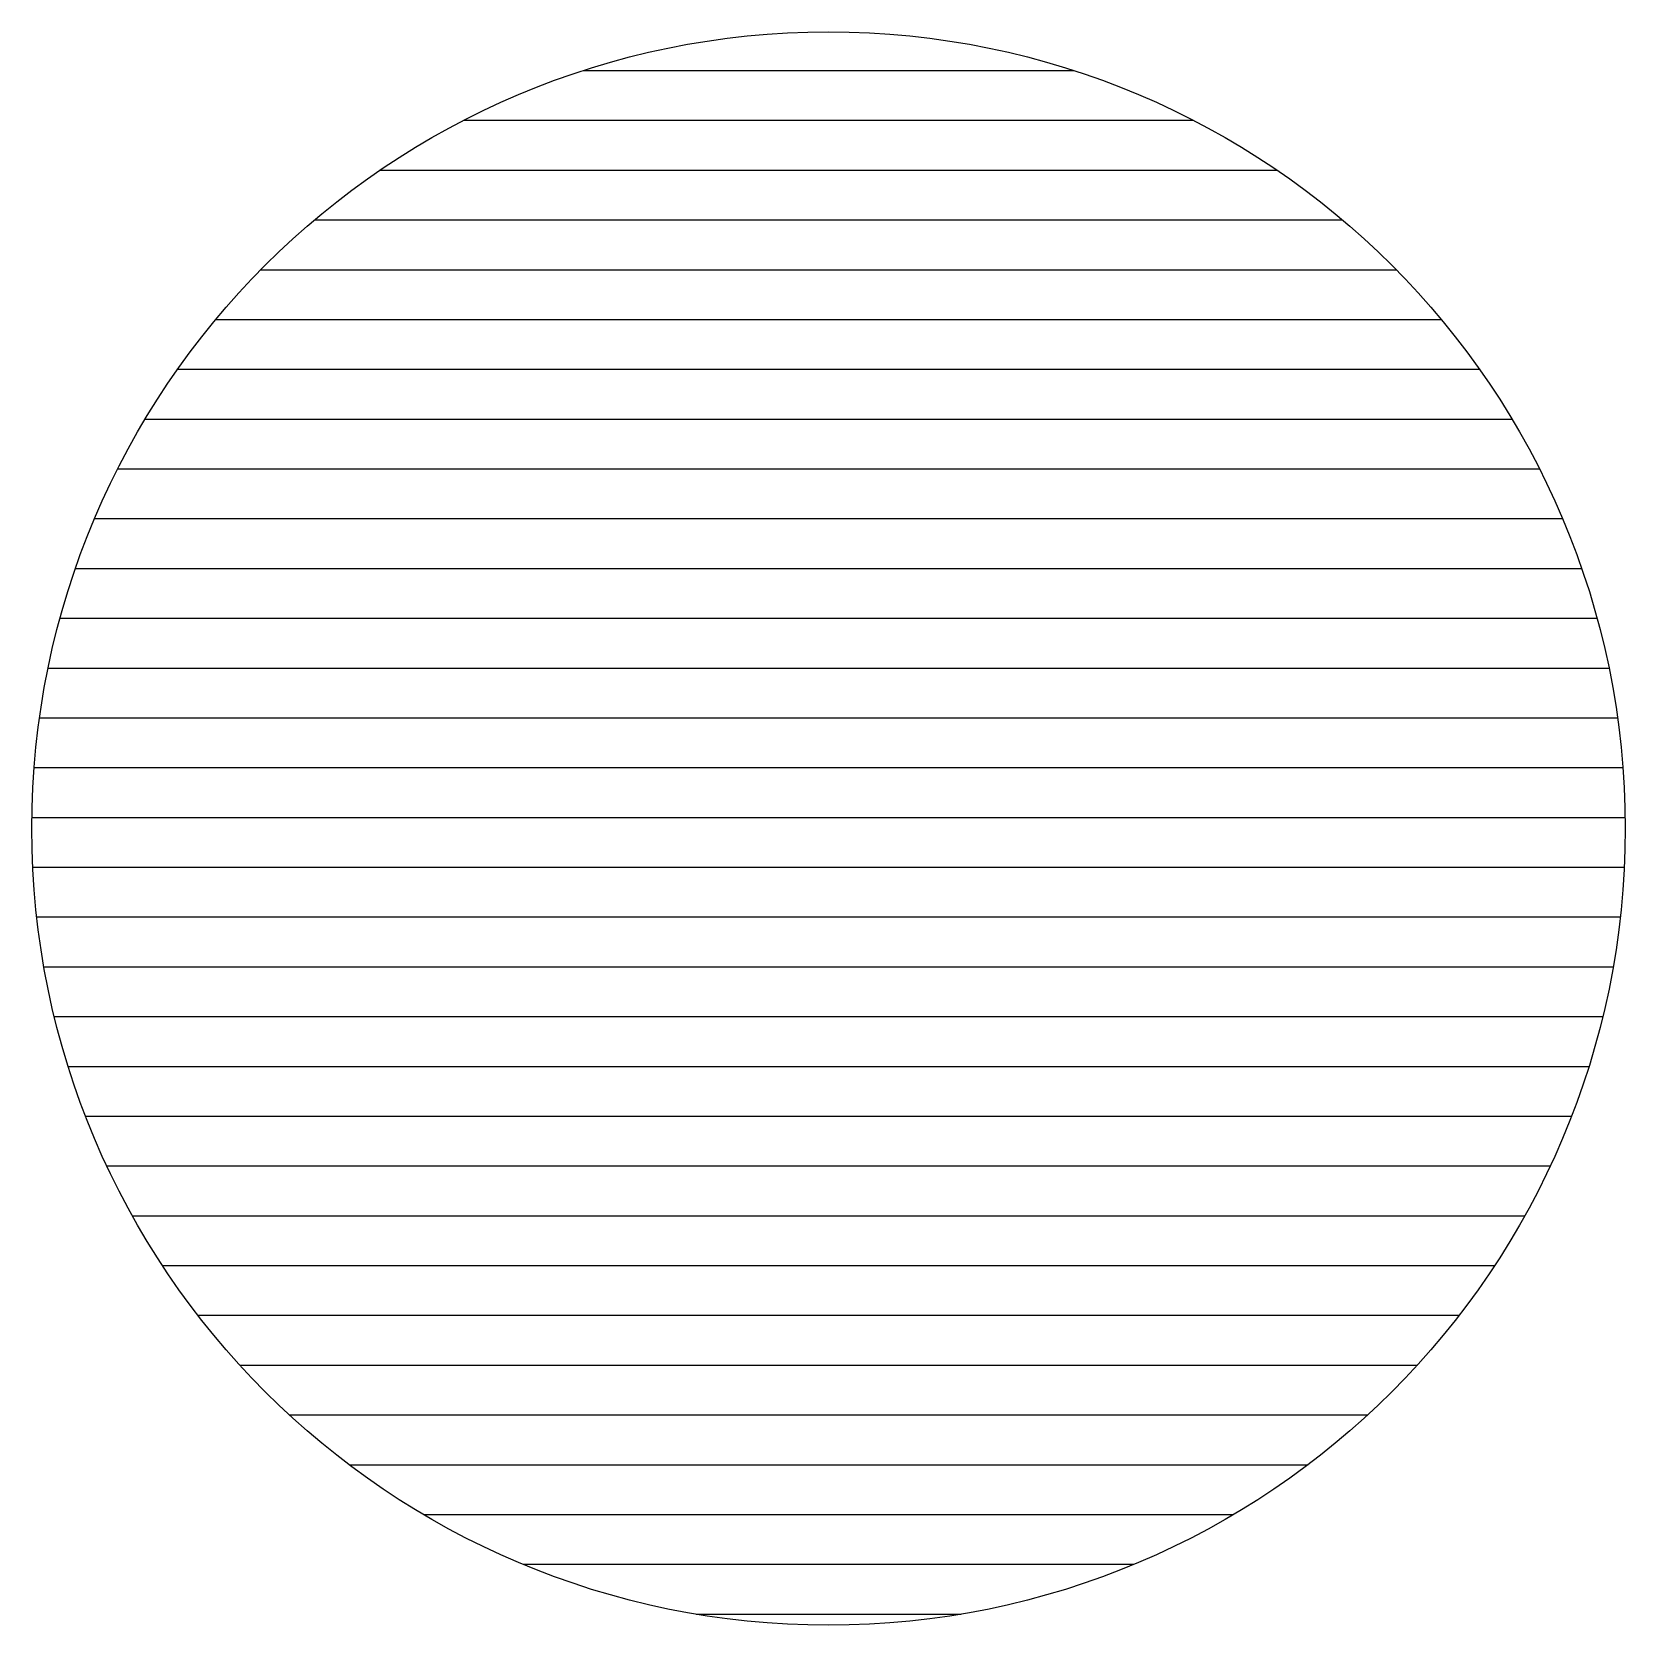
# Model space of a CAD drawing. Header units: millimetres. Extents: x 4244 to 11072, y 2695 to 6443.
# Drawn here: x 11024.325 to 11027.151, y 6439.866 to 6442.692 of the extents above; entities that cross this region are included whole.
import ezdxf

# ---------------------------------------------------------------- set-up
doc = ezdxf.new("R2010")
doc.units = ezdxf.units.MM
doc.layers.add('Priz Hat', color=10, linetype='Continuous')
doc.layers.add('SEMBOL', color=7, linetype='Continuous')

# ---------------------------------------------------------------- blocks, each defined once
blk = doc.blocks.new('Buat')
at = {"layer": 'SEMBOL'}
for p, q in [((5466.8006, 3080.6908), (5467.6706, 3080.6908)), ((5466.5884, 3080.6025), (5467.8828, 3080.6025)), ((5466.4401, 3080.5141), (5468.0312, 3080.5141)), ((5466.3238, 3080.4258), (5468.1474, 3080.4258)), ((5466.2285, 3080.3375), (5468.2427, 3080.3375)), ((5466.1487, 3080.2492), (5468.3225, 3080.2492)), ((5466.081, 3080.1609), (5468.3902, 3080.1609)), ((5466.0235, 3080.0726), (5468.4477, 3080.0726)), ((5465.9748, 3079.9843), (5468.4964, 3079.9843)), ((5465.9339, 3079.896), (5468.5373, 3079.896)), ((5465.9001, 3079.8077), (5468.5712, 3079.8077)), ((5465.8728, 3079.7194), (5468.5985, 3079.7194)), ((5465.8516, 3079.631), (5468.6196, 3079.631)), ((5465.8364, 3079.5427), (5468.6349, 3079.5427)), ((5465.8268, 3079.4544), (5468.6444, 3079.4544)), ((5465.8228, 3079.3661), (5468.6484, 3079.3661)), ((5465.8243, 3079.2778), (5468.6469, 3079.2778)), ((5465.8314, 3079.1895), (5468.6398, 3079.1895)), ((5465.8441, 3079.1012), (5468.6271, 3079.1012)), ((5465.8626, 3079.0129), (5468.6086, 3079.0129)), ((5465.8871, 3078.9246), (5468.5841, 3078.9246)), ((5465.918, 3078.8363), (5468.5532, 3078.8363)), ((5465.9557, 3078.748), (5468.5155, 3078.748)), ((5466.0008, 3078.6596), (5468.4704, 3078.6596)), ((5466.0542, 3078.5713), (5468.417, 3078.5713)), ((5466.1171, 3078.483), (5468.3541, 3078.483)), ((5466.1913, 3078.3947), (5468.28, 3078.3947)), ((5466.2792, 3078.3064), (5468.192, 3078.3064)), ((5466.3851, 3078.2181), (5468.0861, 3078.2181)), ((5466.5171, 3078.1298), (5467.9541, 3078.1298)), ((5466.6938, 3078.0415), (5467.7774, 3078.0415)), ((5467.0006, 3077.9532), (5467.4706, 3077.9532))]:
    blk.add_line(p, q, dxfattribs=at)
blk.add_circle((5467.2356, 3079.3464), 1.413, dxfattribs=at)

msp = doc.modelspace()

# ---------------------------------------------------------------- block references
at = {"layer": 'Priz Hat'}
msp.add_blockref('Buat', (5558.5026, 3361.9322), dxfattribs=at)

doc.saveas('drawing.dxf')
